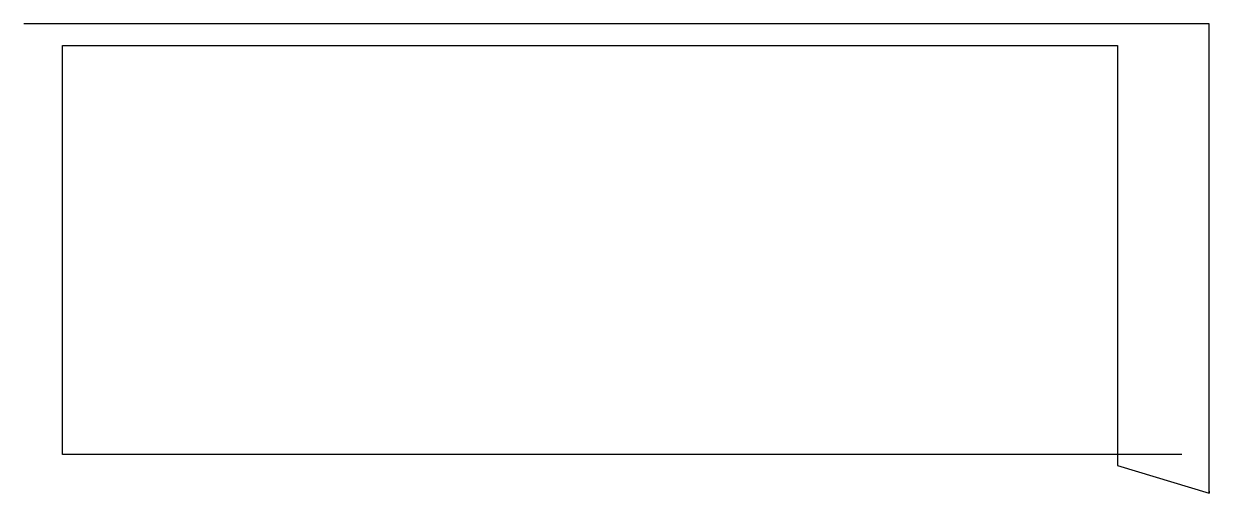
# Model space of a CAD drawing. Header units: metres. Extents: x 0 to 551, y 0 to 218.
import ezdxf

# ---------------------------------------------------------------- set-up
doc = ezdxf.new("R2010")
doc.units = ezdxf.units.M

msp = doc.modelspace()

# ---------------------------------------------------------------- linework, layer by layer
at = {"layer": 'TOOL_0'}
for p, q in [((1, 218.146), (0, 218.146)), ((550.577, 218.146), (1, 218.146)), ((550.577, 1), (550.577, 218.146)), ((18, 18.001), (18, 208.001)), ((18, 208.001), (508, 208.001)), ((508, 208.001), (508, 18.001)), ((508, 18.001), (18, 18.001)), ((537.883, 18.001), (508, 18.001)), ((508, 18.001), (508, 12.967)), ((508, 12.967), (550.577, 0)), ((550.577, 0), (550.577, 1)), ((550.577, 1), (550.577, 0)), ((550.577, 0), (550.577, 1))]:
    msp.add_line(p, q, dxfattribs=at)

doc.saveas('drawing.dxf')
